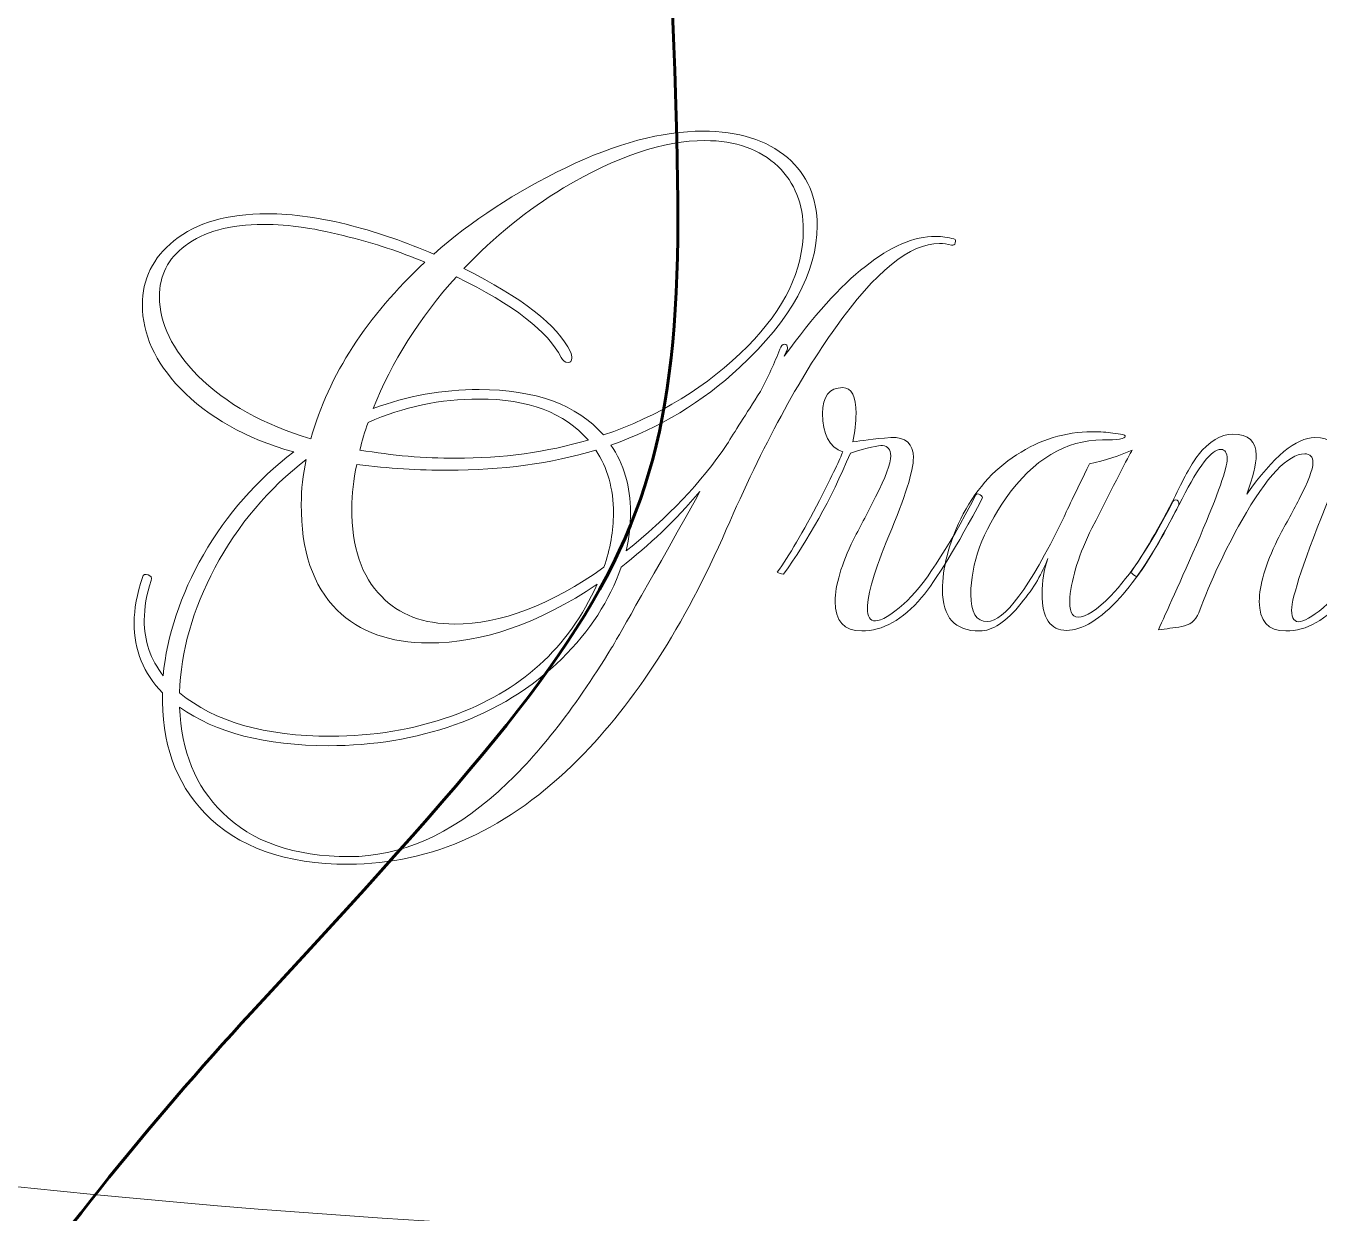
# Model space of a CAD drawing. Header units: centimetres. Extents: x -9.9 to 9.9, y -7.9 to 8.2.
# Drawn here: x 1.806 to 2.558, y 0.687 to 1.378 of the extents above; entities that cross this region are included whole.
import ezdxf

# ---------------------------------------------------------------- set-up
doc = ezdxf.new("R2010")
doc.units = ezdxf.units.CM
doc.header["$MEASUREMENT"] = 0
doc.layers.add('Layer 1', color=7, linetype='Continuous')

msp = doc.modelspace()

# ---------------------------------------------------------------- linework, layer by layer
at = {"layer": 'Layer 1', "color": 56, "lineweight": 60}
msp.add_open_spline([(1.87322, 3.56375), (1.88541, 3.56375), (1.99255, 3.38833), (2.11127, 3.17382), (2.11127, 3.17382), (2.2953, 2.84129), (2.32685, 2.73251), (2.32564, 2.43693), (2.32564, 2.43693), (2.32486, 2.24625), (2.28782, 2.02533), (2.24338, 1.94588), (2.24338, 1.94588), (2.19125, 1.85267), (2.16846, 1.67456), (2.17919, 1.44346), (2.17919, 1.44346), (2.19563, 1.08936), (2.1934, 1.08212), (1.93678, 0.8039), (1.93678, 0.8039), (1.69943, 0.54657), (1.4927, 0.17868), (1.07743, -0.72549), (1.07743, -0.72549), (0.94402, -1.01595), (0.69975, -1.30007), (0.59697, -1.28479), (0.59697, -1.28479), (0.57769, -1.28192), (0.47374, -1.25366), (0.36577, -1.22222), (0.36577, -1.22222), (0.2578, -1.19079), (0.1102, -1.17662), (0.03799, -1.19062), (0.03799, -1.19062), (-0.14598, -1.22628), (-0.12947, -1.1047), (0.08286, -0.85946), (0.08286, -0.85946), (0.18525, -0.7412), (0.34876, -0.63174), (0.47296, -0.59782), (0.47296, -0.59782), (0.74214, -0.52431), (0.85149, -0.40145), (0.98146, -0.02714), (0.98146, -0.02714), (1.03828, 0.13648), (1.10213, 0.28798), (1.12292, 0.30907), (1.12292, 0.30907), (1.14371, 0.33016), (1.16031, 0.38639), (1.16031, 0.4342), (1.16031, 0.4342), (1.16031, 0.48201), (1.20343, 0.56906), (1.25565, 0.62759), (1.25565, 0.62759), (1.3607, 0.7453), (1.41082, 1.02131), (1.32732, 1.02131), (1.32732, 1.02131), (1.29812, 1.02131), (1.27435, 0.99389), (1.27435, 0.96064), (1.27435, 0.96064), (1.27435, 0.90002), (0.96393, 0.18349), (0.77644, -0.1883), (0.77644, -0.1883), (0.68181, -0.37595), (0.40251, -0.54028), (0.32028, -0.45689), (0.32028, -0.45689), (0.25974, -0.3955), (0.30779, 0.10509), (0.39444, 0.31539), (0.39444, 0.31539), (0.49686, 0.56399), (0.50118, 0.68024), (0.40254, 0.52837), (0.40254, 0.52837), (0.30725, 0.38166), (0.13578, -0.1897), (0.13271, -0.3703), (0.13271, -0.3703), (0.12988, -0.53659), (-0.24986, -1.00138), (-0.28294, -0.87904), (-0.28294, -0.87904), (-0.37071, -0.55446), (-0.46592, -0.3171), (-0.55464, -0.20156), (-0.55464, -0.20156), (-0.64772, -0.08034), (-0.64977, -0.05251), (-0.57458, 0.06387), (-0.57458, 0.06387), (-0.48308, 0.20549), (-0.11413, 0.48757), (0.17634, 0.63834), (0.17634, 0.63834), (0.46158, 0.78639), (0.93209, 1.39352), (0.93474, 1.61664), (0.93474, 1.61664), (0.93644, 1.75912), (0.97761, 1.82772), (1.11484, 1.91683), (1.11484, 1.91683), (1.3307, 2.057), (1.50037, 2.38723), (1.70062, 3.05818), (1.70062, 3.05818), (1.78361, 3.33625), (1.86104, 3.56376), (1.87324, 3.56376), (1.87324, 3.56376), (1.87324, 3.56376), (1.87322, 3.56375), (1.87322, 3.56375)], degree=3, knots=[0, 0, 0, 0, 0.03125, 0.03125, 0.03125, 0.03125, 0.0625, 0.0625, 0.0625, 0.0625, 0.09375, 0.09375, 0.09375, 0.09375, 0.125, 0.125, 0.125, 0.125, 0.15625, 0.15625, 0.15625, 0.15625, 0.1875, 0.1875, 0.1875, 0.1875, 0.21875, 0.21875, 0.21875, 0.21875, 0.25, 0.25, 0.25, 0.25, 0.28125, 0.28125, 0.28125, 0.28125, 0.3125, 0.3125, 0.3125, 0.3125, 0.34375, 0.34375, 0.34375, 0.34375, 0.375, 0.375, 0.375, 0.375, 0.40625, 0.40625, 0.40625, 0.40625, 0.4375, 0.4375, 0.4375, 0.4375, 0.46875, 0.46875, 0.46875, 0.46875, 0.5, 0.5, 0.5, 0.5, 0.53125, 0.53125, 0.53125, 0.53125, 0.5625, 0.5625, 0.5625, 0.5625, 0.59375, 0.59375, 0.59375, 0.59375, 0.625, 0.625, 0.625, 0.625, 0.65625, 0.65625, 0.65625, 0.65625, 0.6875, 0.6875, 0.6875, 0.6875, 0.71875, 0.71875, 0.71875, 0.71875, 0.75, 0.75, 0.75, 0.75, 0.78125, 0.78125, 0.78125, 0.78125, 0.8125, 0.8125, 0.8125, 0.8125, 0.84375, 0.84375, 0.84375, 0.84375, 0.875, 0.875, 0.875, 0.875, 0.90625, 0.90625, 0.90625, 0.90625, 0.9375, 0.9375, 0.9375, 0.9375, 1, 1, 1, 1], dxfattribs=at)
at = {"layer": 'Layer 1', "color": 43, "lineweight": 5}
msp.add_open_spline([(8.91723, 2.06782), (7.47978, 2.50613), (3.42032, 1.60134), (1.5413, 2.06782), (1.5413, 2.06782), (1.5413, 2.06782), (1.5413, 0.73971), (1.5413, 0.73971), (1.5413, 0.73971), (3.29045, 0.42274), (7.20434, 1.30338), (8.91723, 0.73971), (8.91723, 0.73971), (8.91723, 0.73971), (8.24697, 1.40997), (8.24697, 1.40997), (8.24697, 1.40997), (8.24697, 1.40997), (8.91723, 2.06782), (8.91723, 2.06782)], degree=3, knots=[0, 0, 0, 0, 0.166667, 0.166667, 0.166667, 0.166667, 0.333333, 0.333333, 0.333333, 0.333333, 0.5, 0.5, 0.5, 0.5, 0.666667, 0.666667, 0.666667, 0.666667, 1, 1, 1, 1], dxfattribs=at)
at = {"layer": 'Layer 1', "lineweight": 5}
for points, knots in [([(2.2135, 1.1347), (2.2179, 1.1418), (2.22438, 1.15207), (2.23294, 1.16552), (2.23294, 1.16552), (2.23734, 1.17383), (2.24113, 1.18202), (2.24431, 1.19009), (2.24431, 1.19009), (2.24504, 1.19205), (2.2459, 1.19303), (2.24687, 1.19303), (2.24687, 1.19303), (2.24809, 1.19303), (2.24871, 1.19229), (2.24871, 1.19082), (2.24871, 1.19082), (2.24871, 1.19009), (2.24846, 1.18935), (2.24797, 1.18861), (2.24797, 1.18861), (2.24797, 1.18861), (2.24687, 1.18605), (2.24687, 1.18605), (2.24687, 1.18605), (2.28037, 1.23251), (2.30971, 1.25574), (2.3349, 1.25574), (2.3349, 1.25574), (2.33857, 1.25574), (2.34212, 1.25525), (2.34555, 1.25427), (2.34555, 1.25427), (2.34653, 1.25402), (2.34677, 1.25329), (2.34628, 1.25206), (2.34628, 1.25206), (2.34603, 1.25084), (2.3453, 1.25035), (2.34407, 1.25059), (2.34407, 1.25059), (2.34188, 1.25132), (2.33955, 1.25169), (2.33711, 1.25169), (2.33711, 1.25169), (2.31999, 1.25169), (2.29982, 1.23531), (2.27658, 1.20255), (2.27658, 1.20255), (2.25555, 1.1732), (2.2344, 1.13407), (2.21312, 1.08517), (2.21312, 1.08517), (2.18866, 1.02917), (2.16006, 0.98466), (2.1273, 0.95165), (2.1273, 0.95165), (2.0867, 0.91081), (2.04207, 0.8904), (1.99341, 0.8904), (1.99341, 0.8904), (1.95673, 0.8904), (1.92885, 0.9003), (1.90978, 0.92011), (1.90978, 0.92011), (1.89266, 0.93796), (1.88447, 0.96132), (1.88521, 0.99017), (1.88521, 0.99017), (1.8742, 1.00142), (1.8687, 1.01499), (1.8687, 1.03088), (1.8687, 1.03088), (1.8687, 1.03895), (1.87029, 1.04775), (1.87347, 1.05729), (1.87347, 1.05729), (1.87396, 1.05901), (1.87506, 1.0595), (1.87677, 1.05877), (1.87677, 1.05877), (1.87848, 1.05828), (1.87909, 1.05718), (1.87861, 1.05547), (1.87861, 1.05547), (1.87592, 1.0474), (1.87457, 1.03969), (1.87457, 1.03235), (1.87457, 1.03235), (1.87457, 1.02037), (1.87824, 1.00962), (1.88557, 1.00008), (1.88557, 1.00008), (1.88777, 1.02355), (1.8956, 1.04702), (1.90905, 1.0705), (1.90905, 1.0705), (1.9225, 1.09398), (1.93998, 1.11391), (1.9615, 1.13029), (1.9615, 1.13029), (1.93363, 1.13812), (1.91162, 1.15047), (1.89548, 1.16734), (1.89548, 1.16734), (1.88081, 1.18274), (1.87347, 1.19888), (1.87347, 1.21575), (1.87347, 1.21575), (1.87347, 1.23091), (1.87959, 1.24339), (1.89182, 1.25317), (1.89182, 1.25317), (1.90502, 1.26368), (1.92311, 1.26894), (1.9461, 1.26894), (1.9461, 1.26894), (1.96102, 1.26894), (1.9774, 1.26662), (1.99525, 1.26197), (1.99525, 1.26197), (2.01115, 1.25781), (2.02704, 1.25231), (2.04294, 1.24546), (2.04294, 1.24546), (2.06495, 1.26478), (2.09056, 1.28153), (2.11979, 1.29572), (2.11979, 1.29572), (2.14901, 1.3099), (2.17561, 1.31699), (2.19957, 1.31699), (2.19957, 1.31699), (2.22011, 1.31699), (2.23649, 1.31186), (2.24872, 1.30159), (2.24872, 1.30159), (2.26021, 1.29156), (2.26596, 1.27835), (2.26596, 1.26197), (2.26596, 1.26197), (2.26596, 1.23483), (2.25092, 1.20732), (2.22084, 1.17944), (2.22084, 1.17944), (2.19932, 1.15939), (2.17438, 1.14435), (2.14602, 1.13433), (2.14602, 1.13433), (2.1536, 1.12332), (2.15739, 1.11024), (2.15739, 1.09508), (2.15739, 1.09508), (2.15739, 1.08774), (2.15653, 1.08029), (2.15482, 1.0727), (2.15482, 1.0727), (2.17903, 1.09201), (2.19859, 1.11267), (2.21351, 1.13468), (2.21351, 1.13468), (2.21351, 1.13468), (2.2135, 1.1347), (2.2135, 1.1347)], [0, 0, 0, 0, 0.02381, 0.02381, 0.02381, 0.02381, 0.047619, 0.047619, 0.047619, 0.047619, 0.071429, 0.071429, 0.071429, 0.071429, 0.095238, 0.095238, 0.095238, 0.095238, 0.119048, 0.119048, 0.119048, 0.119048, 0.142857, 0.142857, 0.142857, 0.142857, 0.166667, 0.166667, 0.166667, 0.166667, 0.190476, 0.190476, 0.190476, 0.190476, 0.214286, 0.214286, 0.214286, 0.214286, 0.238095, 0.238095, 0.238095, 0.238095, 0.261905, 0.261905, 0.261905, 0.261905, 0.285714, 0.285714, 0.285714, 0.285714, 0.309524, 0.309524, 0.309524, 0.309524, 0.333333, 0.333333, 0.333333, 0.333333, 0.357143, 0.357143, 0.357143, 0.357143, 0.380952, 0.380952, 0.380952, 0.380952, 0.404762, 0.404762, 0.404762, 0.404762, 0.428571, 0.428571, 0.428571, 0.428571, 0.452381, 0.452381, 0.452381, 0.452381, 0.47619, 0.47619, 0.47619, 0.47619, 0.5, 0.5, 0.5, 0.5, 0.52381, 0.52381, 0.52381, 0.52381, 0.547619, 0.547619, 0.547619, 0.547619, 0.571429, 0.571429, 0.571429, 0.571429, 0.595238, 0.595238, 0.595238, 0.595238, 0.619048, 0.619048, 0.619048, 0.619048, 0.642857, 0.642857, 0.642857, 0.642857, 0.666667, 0.666667, 0.666667, 0.666667, 0.690476, 0.690476, 0.690476, 0.690476, 0.714286, 0.714286, 0.714286, 0.714286, 0.738095, 0.738095, 0.738095, 0.738095, 0.761905, 0.761905, 0.761905, 0.761905, 0.785714, 0.785714, 0.785714, 0.785714, 0.809524, 0.809524, 0.809524, 0.809524, 0.833333, 0.833333, 0.833333, 0.833333, 0.857143, 0.857143, 0.857143, 0.857143, 0.880952, 0.880952, 0.880952, 0.880952, 0.904762, 0.904762, 0.904762, 0.904762, 0.928571, 0.928571, 0.928571, 0.928571, 0.952381, 0.952381, 0.952381, 0.952381, 1, 1, 1, 1]), ([(2.00772, 1.15561), (2.02753, 1.16295), (2.04807, 1.16661), (2.06934, 1.16661), (2.06934, 1.16661), (2.10211, 1.16661), (2.1262, 1.15781), (2.14161, 1.1402), (2.14161, 1.1402), (2.17389, 1.15096), (2.20188, 1.1682), (2.2256, 1.19192), (2.2256, 1.19192), (2.24712, 1.21369), (2.25788, 1.23619), (2.25788, 1.25942), (2.25788, 1.25942), (2.25788, 1.27458), (2.25299, 1.28692), (2.2432, 1.29646), (2.2432, 1.29646), (2.23268, 1.30649), (2.2185, 1.3115), (2.20065, 1.3115), (2.20065, 1.3115), (2.17669, 1.3115), (2.1493, 1.30233), (2.11849, 1.28399), (2.11849, 1.28399), (2.09746, 1.27127), (2.07814, 1.25562), (2.06054, 1.23704), (2.06054, 1.23704), (2.09429, 1.22017), (2.11495, 1.20403), (2.12253, 1.18861), (2.12253, 1.18861), (2.12301, 1.18715), (2.12326, 1.18593), (2.12326, 1.18495), (2.12326, 1.18495), (2.12326, 1.18323), (2.12253, 1.18238), (2.12107, 1.18238), (2.12107, 1.18238), (2.11935, 1.18238), (2.11801, 1.18336), (2.11703, 1.18531), (2.11703, 1.18531), (2.10969, 1.20023), (2.0894, 1.21588), (2.05615, 1.23227), (2.05615, 1.23227), (2.03463, 1.20831), (2.01849, 1.18275), (2.00772, 1.1556), (2.00772, 1.1556), (2.00772, 1.1556), (2.00772, 1.15561), (2.00772, 1.15561)], [0, 0, 0, 0, 0.0625, 0.0625, 0.0625, 0.0625, 0.125, 0.125, 0.125, 0.125, 0.1875, 0.1875, 0.1875, 0.1875, 0.25, 0.25, 0.25, 0.25, 0.3125, 0.3125, 0.3125, 0.3125, 0.375, 0.375, 0.375, 0.375, 0.4375, 0.4375, 0.4375, 0.4375, 0.5, 0.5, 0.5, 0.5, 0.5625, 0.5625, 0.5625, 0.5625, 0.625, 0.625, 0.625, 0.625, 0.6875, 0.6875, 0.6875, 0.6875, 0.75, 0.75, 0.75, 0.75, 0.8125, 0.8125, 0.8125, 0.8125, 0.875, 0.875, 0.875, 0.875, 1, 1, 1, 1]), ([(2.0378, 1.24071), (2.02313, 1.24683), (2.00846, 1.25172), (1.99379, 1.25539), (1.99379, 1.25539), (1.97521, 1.26029), (1.95858, 1.26273), (1.94391, 1.26273), (1.94391, 1.26273), (1.92434, 1.26273), (1.90918, 1.25857), (1.89842, 1.25025), (1.89842, 1.25025), (1.8884, 1.24291), (1.88339, 1.23301), (1.88339, 1.22054), (1.88339, 1.22054), (1.88339, 1.20514), (1.89085, 1.18985), (1.90577, 1.17469), (1.90577, 1.17469), (1.92215, 1.15831), (1.94403, 1.14608), (1.97142, 1.13801), (1.97142, 1.13801), (1.98193, 1.17518), (2.00407, 1.20942), (2.03781, 1.24071), (2.03781, 1.24071), (2.03781, 1.24071), (2.0378, 1.24071), (2.0378, 1.24071)], [0, 0, 0, 0, 0.111111, 0.111111, 0.111111, 0.111111, 0.222222, 0.222222, 0.222222, 0.222222, 0.333333, 0.333333, 0.333333, 0.333333, 0.444444, 0.444444, 0.444444, 0.444444, 0.555556, 0.555556, 0.555556, 0.555556, 0.666667, 0.666667, 0.666667, 0.666667, 0.777778, 0.777778, 0.777778, 0.777778, 1, 1, 1, 1]), ([(2.36191, 1.10316), (2.34699, 1.07504), (2.33526, 1.05585), (2.32671, 1.04558), (2.32671, 1.04558), (2.3157, 1.03262), (2.30409, 1.02614), (2.29186, 1.02614), (2.29186, 1.02614), (2.28158, 1.02614), (2.27645, 1.03189), (2.27645, 1.04338), (2.27645, 1.04338), (2.27645, 1.05267), (2.28, 1.06466), (2.2871, 1.07933), (2.2871, 1.07933), (2.2915, 1.08764), (2.29578, 1.09596), (2.29994, 1.10427), (2.29994, 1.10427), (2.30581, 1.11552), (2.30874, 1.12346), (2.30874, 1.12811), (2.30874, 1.12811), (2.30874, 1.13177), (2.30715, 1.13373), (2.30397, 1.13398), (2.30397, 1.13398), (2.30177, 1.13423), (2.29553, 1.13276), (2.28526, 1.12958), (2.28526, 1.12958), (2.27377, 1.10243), (2.2608, 1.07895), (2.24637, 1.05915), (2.24637, 1.05915), (2.24491, 1.0594), (2.24369, 1.05977), (2.24271, 1.06026), (2.24271, 1.06026), (2.24955, 1.0698), (2.25774, 1.08373), (2.26728, 1.10207), (2.26728, 1.10207), (2.27486, 1.11699), (2.27939, 1.1264), (2.28086, 1.13031), (2.28086, 1.13031), (2.27303, 1.13324), (2.26912, 1.1407), (2.26912, 1.15269), (2.26912, 1.15269), (2.26912, 1.16272), (2.27303, 1.16773), (2.28086, 1.16773), (2.28086, 1.16773), (2.28599, 1.16773), (2.28856, 1.16271), (2.28856, 1.15269), (2.28856, 1.15269), (2.28856, 1.14756), (2.28795, 1.14206), (2.28672, 1.13619), (2.28672, 1.13619), (2.29136, 1.13692), (2.2987, 1.13778), (2.30873, 1.13875), (2.30873, 1.13875), (2.31754, 1.139), (2.32194, 1.13508), (2.32194, 1.12701), (2.32194, 1.12701), (2.32194, 1.11919), (2.31717, 1.10403), (2.30763, 1.08153), (2.30763, 1.08153), (2.29932, 1.06148), (2.29516, 1.04742), (2.29516, 1.03935), (2.29516, 1.03935), (2.29516, 1.03445), (2.29675, 1.03201), (2.29993, 1.03201), (2.29993, 1.03201), (2.30335, 1.03201), (2.30885, 1.03531), (2.31643, 1.04192), (2.31643, 1.04192), (2.32744, 1.0517), (2.34138, 1.07286), (2.35825, 1.10538), (2.35825, 1.10538), (2.35873, 1.10611), (2.35959, 1.10611), (2.36081, 1.10538), (2.36081, 1.10538), (2.36203, 1.10465), (2.3624, 1.10391), (2.36191, 1.10317), (2.36191, 1.10317), (2.36191, 1.10317), (2.36191, 1.10316), (2.36191, 1.10316)], [0, 0, 0, 0, 0.037037, 0.037037, 0.037037, 0.037037, 0.074074, 0.074074, 0.074074, 0.074074, 0.111111, 0.111111, 0.111111, 0.111111, 0.148148, 0.148148, 0.148148, 0.148148, 0.185185, 0.185185, 0.185185, 0.185185, 0.222222, 0.222222, 0.222222, 0.222222, 0.259259, 0.259259, 0.259259, 0.259259, 0.296296, 0.296296, 0.296296, 0.296296, 0.333333, 0.333333, 0.333333, 0.333333, 0.37037, 0.37037, 0.37037, 0.37037, 0.407407, 0.407407, 0.407407, 0.407407, 0.444444, 0.444444, 0.444444, 0.444444, 0.481481, 0.481481, 0.481481, 0.481481, 0.518519, 0.518519, 0.518519, 0.518519, 0.555556, 0.555556, 0.555556, 0.555556, 0.592593, 0.592593, 0.592593, 0.592593, 0.62963, 0.62963, 0.62963, 0.62963, 0.666667, 0.666667, 0.666667, 0.666667, 0.703704, 0.703704, 0.703704, 0.703704, 0.740741, 0.740741, 0.740741, 0.740741, 0.777778, 0.777778, 0.777778, 0.777778, 0.814815, 0.814815, 0.814815, 0.814815, 0.851852, 0.851852, 0.851852, 0.851852, 0.888889, 0.888889, 0.888889, 0.888889, 0.925926, 0.925926, 0.925926, 0.925926, 1, 1, 1, 1]), ([(2.1328, 1.13727), (2.11911, 1.15317), (2.09795, 1.16111), (2.06934, 1.16111), (2.06934, 1.16111), (2.04685, 1.16111), (2.02533, 1.15658), (2.00478, 1.14753), (2.00478, 1.14753), (2.00282, 1.14215), (2.00124, 1.13677), (2.00001, 1.1314), (2.00001, 1.1314), (2.01884, 1.12822), (2.03742, 1.12663), (2.05577, 1.12663), (2.05577, 1.12663), (2.08316, 1.12663), (2.10883, 1.13017), (2.1328, 1.13726), (2.1328, 1.13726), (2.1328, 1.13726), (2.1328, 1.13727), (2.1328, 1.13727)], [0, 0, 0, 0, 0.142857, 0.142857, 0.142857, 0.142857, 0.285714, 0.285714, 0.285714, 0.285714, 0.428571, 0.428571, 0.428571, 0.428571, 0.571429, 0.571429, 0.571429, 0.571429, 0.714286, 0.714286, 0.714286, 0.714286, 1, 1, 1, 1]), ([(2.47641, 1.09949), (2.47592, 1.09851), (2.47469, 1.09619), (2.47274, 1.09252), (2.47274, 1.09252), (2.46149, 1.07124), (2.45134, 1.05559), (2.44229, 1.04557), (2.44229, 1.04557), (2.43055, 1.03285), (2.42016, 1.0265), (2.41111, 1.0265), (2.41111, 1.0265), (2.40157, 1.0265), (2.3968, 1.03359), (2.3968, 1.04777), (2.3968, 1.04777), (2.3968, 1.05487), (2.3979, 1.06171), (2.4001, 1.06831), (2.4001, 1.06831), (2.39717, 1.06), (2.39203, 1.05132), (2.3847, 1.04227), (2.3847, 1.04227), (2.37589, 1.03151), (2.36782, 1.02613), (2.36049, 1.02613), (2.36049, 1.02613), (2.34606, 1.02613), (2.33885, 1.03408), (2.33885, 1.04997), (2.33885, 1.04997), (2.33885, 1.06269), (2.34239, 1.0765), (2.34948, 1.09142), (2.34948, 1.09142), (2.3573, 1.10732), (2.36812, 1.11973), (2.38194, 1.12865), (2.38194, 1.12865), (2.39576, 1.13758), (2.41037, 1.14204), (2.42578, 1.14204), (2.42578, 1.14204), (2.43067, 1.14204), (2.4347, 1.14179), (2.43788, 1.1413), (2.43788, 1.1413), (2.44277, 1.14082), (2.44521, 1.1402), (2.44521, 1.13946), (2.44521, 1.13946), (2.44521, 1.138), (2.44081, 1.13727), (2.43201, 1.13727), (2.43201, 1.13727), (2.41049, 1.13727), (2.39178, 1.12602), (2.37588, 1.10352), (2.37588, 1.10352), (2.36219, 1.08396), (2.35534, 1.06526), (2.35534, 1.0474), (2.35534, 1.0474), (2.35534, 1.03689), (2.35852, 1.03163), (2.36488, 1.03163), (2.36488, 1.03163), (2.37491, 1.03163), (2.38946, 1.05119), (2.40853, 1.09032), (2.40853, 1.09032), (2.41098, 1.09569), (2.41624, 1.1067), (2.4243, 1.12333), (2.4243, 1.12333), (2.43335, 1.12529), (2.44167, 1.12798), (2.44925, 1.1314), (2.44925, 1.1314), (2.4468, 1.12724), (2.43898, 1.11208), (2.42578, 1.08591), (2.42578, 1.08591), (2.41844, 1.07124), (2.41416, 1.05779), (2.41294, 1.04557), (2.41294, 1.04557), (2.41245, 1.03799), (2.41404, 1.0342), (2.41771, 1.0342), (2.41771, 1.0342), (2.42235, 1.0342), (2.42871, 1.03836), (2.43678, 1.04667), (2.43678, 1.04667), (2.44803, 1.05816), (2.46013, 1.0765), (2.47309, 1.10169), (2.47309, 1.10169), (2.47333, 1.10218), (2.47369, 1.10243), (2.47419, 1.10243), (2.47419, 1.10243), (2.4759, 1.10243), (2.47663, 1.10145), (2.4764, 1.0995), (2.4764, 1.0995), (2.4764, 1.0995), (2.47641, 1.09949), (2.47641, 1.09949)], [0, 0, 0, 0, 0.034483, 0.034483, 0.034483, 0.034483, 0.068966, 0.068966, 0.068966, 0.068966, 0.103448, 0.103448, 0.103448, 0.103448, 0.137931, 0.137931, 0.137931, 0.137931, 0.172414, 0.172414, 0.172414, 0.172414, 0.206897, 0.206897, 0.206897, 0.206897, 0.241379, 0.241379, 0.241379, 0.241379, 0.275862, 0.275862, 0.275862, 0.275862, 0.310345, 0.310345, 0.310345, 0.310345, 0.344828, 0.344828, 0.344828, 0.344828, 0.37931, 0.37931, 0.37931, 0.37931, 0.413793, 0.413793, 0.413793, 0.413793, 0.448276, 0.448276, 0.448276, 0.448276, 0.482759, 0.482759, 0.482759, 0.482759, 0.517241, 0.517241, 0.517241, 0.517241, 0.551724, 0.551724, 0.551724, 0.551724, 0.586207, 0.586207, 0.586207, 0.586207, 0.62069, 0.62069, 0.62069, 0.62069, 0.655172, 0.655172, 0.655172, 0.655172, 0.689655, 0.689655, 0.689655, 0.689655, 0.724138, 0.724138, 0.724138, 0.724138, 0.758621, 0.758621, 0.758621, 0.758621, 0.793103, 0.793103, 0.793103, 0.793103, 0.827586, 0.827586, 0.827586, 0.827586, 0.862069, 0.862069, 0.862069, 0.862069, 0.896552, 0.896552, 0.896552, 0.896552, 0.931034, 0.931034, 0.931034, 0.931034, 1, 1, 1, 1]), ([(2.6086, 1.10316), (2.59247, 1.07406), (2.58048, 1.05487), (2.57266, 1.04558), (2.57266, 1.04558), (2.56215, 1.03262), (2.55078, 1.02614), (2.53855, 1.02614), (2.53855, 1.02614), (2.52827, 1.02614), (2.52314, 1.03189), (2.52314, 1.04338), (2.52314, 1.04338), (2.52314, 1.05267), (2.52669, 1.06466), (2.53379, 1.07933), (2.53379, 1.07933), (2.53795, 1.08715), (2.5421, 1.09498), (2.54626, 1.1028), (2.54626, 1.1028), (2.55164, 1.11307), (2.55433, 1.12016), (2.55433, 1.12407), (2.55433, 1.12407), (2.55433, 1.1275), (2.55274, 1.12921), (2.54956, 1.12921), (2.54956, 1.12921), (2.53978, 1.12921), (2.52755, 1.11625), (2.51288, 1.09033), (2.51288, 1.09033), (2.50334, 1.07346), (2.49503, 1.0556), (2.48794, 1.03677), (2.48794, 1.03677), (2.48598, 1.03213), (2.48267, 1.02944), (2.47803, 1.0287), (2.47803, 1.0287), (2.47338, 1.02797), (2.46886, 1.02735), (2.46446, 1.02687), (2.46446, 1.02687), (2.46886, 1.03641), (2.47693, 1.0545), (2.48867, 1.08115), (2.48867, 1.08115), (2.49918, 1.10585), (2.50444, 1.12089), (2.50444, 1.12627), (2.50444, 1.12627), (2.50444, 1.12993), (2.50322, 1.13177), (2.50078, 1.13177), (2.50078, 1.13177), (2.4954, 1.13177), (2.48788, 1.12217), (2.47822, 1.10298), (2.47822, 1.10298), (2.46856, 1.08379), (2.45982, 1.06869), (2.45199, 1.05768), (2.45199, 1.05768), (2.45053, 1.05842), (2.44931, 1.05928), (2.44833, 1.06025), (2.44833, 1.06025), (2.45615, 1.07125), (2.46483, 1.08616), (2.47437, 1.10499), (2.47437, 1.10499), (2.47975, 1.11624), (2.48415, 1.12407), (2.48758, 1.12846), (2.48758, 1.12846), (2.49394, 1.13653), (2.50066, 1.14057), (2.50775, 1.14057), (2.50775, 1.14057), (2.5168, 1.14057), (2.52133, 1.13653), (2.52133, 1.12846), (2.52133, 1.12846), (2.52133, 1.12309), (2.51949, 1.11551), (2.51582, 1.10573), (2.51582, 1.10573), (2.53147, 1.12774), (2.54467, 1.13874), (2.55544, 1.13874), (2.55544, 1.13874), (2.56473, 1.13874), (2.56938, 1.13422), (2.56938, 1.12517), (2.56938, 1.12517), (2.56938, 1.12003), (2.56779, 1.11355), (2.56461, 1.10573), (2.56461, 1.10573), (2.54945, 1.06807), (2.54187, 1.04558), (2.54188, 1.03824), (2.54188, 1.03824), (2.54188, 1.02821), (2.54885, 1.02943), (2.56278, 1.0419), (2.56278, 1.0419), (2.57379, 1.05144), (2.58785, 1.07259), (2.60497, 1.10536), (2.60497, 1.10536), (2.60545, 1.10634), (2.60619, 1.10634), (2.60716, 1.10536), (2.60716, 1.10536), (2.60838, 1.10463), (2.60887, 1.10389), (2.60863, 1.10315), (2.60863, 1.10315), (2.60863, 1.10315), (2.6086, 1.10316), (2.6086, 1.10316)], [0, 0, 0, 0, 0.03125, 0.03125, 0.03125, 0.03125, 0.0625, 0.0625, 0.0625, 0.0625, 0.09375, 0.09375, 0.09375, 0.09375, 0.125, 0.125, 0.125, 0.125, 0.15625, 0.15625, 0.15625, 0.15625, 0.1875, 0.1875, 0.1875, 0.1875, 0.21875, 0.21875, 0.21875, 0.21875, 0.25, 0.25, 0.25, 0.25, 0.28125, 0.28125, 0.28125, 0.28125, 0.3125, 0.3125, 0.3125, 0.3125, 0.34375, 0.34375, 0.34375, 0.34375, 0.375, 0.375, 0.375, 0.375, 0.40625, 0.40625, 0.40625, 0.40625, 0.4375, 0.4375, 0.4375, 0.4375, 0.46875, 0.46875, 0.46875, 0.46875, 0.5, 0.5, 0.5, 0.5, 0.53125, 0.53125, 0.53125, 0.53125, 0.5625, 0.5625, 0.5625, 0.5625, 0.59375, 0.59375, 0.59375, 0.59375, 0.625, 0.625, 0.625, 0.625, 0.65625, 0.65625, 0.65625, 0.65625, 0.6875, 0.6875, 0.6875, 0.6875, 0.71875, 0.71875, 0.71875, 0.71875, 0.75, 0.75, 0.75, 0.75, 0.78125, 0.78125, 0.78125, 0.78125, 0.8125, 0.8125, 0.8125, 0.8125, 0.84375, 0.84375, 0.84375, 0.84375, 0.875, 0.875, 0.875, 0.875, 0.90625, 0.90625, 0.90625, 0.90625, 0.9375, 0.9375, 0.9375, 0.9375, 1, 1, 1, 1]), ([(2.14197, 1.06318), (2.14564, 1.07394), (2.14748, 1.08446), (2.14748, 1.09472), (2.14748, 1.09472), (2.14748, 1.1089), (2.14405, 1.12113), (2.1372, 1.1314), (2.1372, 1.1314), (2.11128, 1.12357), (2.08267, 1.11966), (2.05138, 1.11966), (2.05138, 1.11966), (2.03451, 1.11966), (2.01678, 1.12076), (1.99819, 1.12296), (1.99819, 1.12296), (1.99623, 1.11415), (1.99526, 1.10572), (1.99526, 1.09765), (1.99526, 1.09765), (1.99526, 1.0749), (2.00101, 1.05778), (2.0125, 1.04629), (2.0125, 1.04629), (2.02277, 1.03554), (2.03695, 1.03016), (2.05505, 1.03016), (2.05505, 1.03016), (2.08195, 1.03016), (2.11093, 1.04116), (2.14198, 1.06317), (2.14198, 1.06317), (2.14198, 1.06317), (2.14197, 1.06318), (2.14197, 1.06318)], [0, 0, 0, 0, 0.1, 0.1, 0.1, 0.1, 0.2, 0.2, 0.2, 0.2, 0.3, 0.3, 0.3, 0.3, 0.4, 0.4, 0.4, 0.4, 0.5, 0.5, 0.5, 0.5, 0.6, 0.6, 0.6, 0.6, 0.7, 0.7, 0.7, 0.7, 0.8, 0.8, 0.8, 0.8, 1, 1, 1, 1]), ([(1.89511, 0.99019), (1.91541, 0.97332), (1.94476, 0.96488), (1.98315, 0.96488), (1.98315, 0.96488), (2.00784, 0.96488), (2.03119, 0.96879), (2.0532, 0.97661), (2.0532, 0.97661), (2.0933, 0.9908), (2.12155, 1.01635), (2.13794, 1.05328), (2.13794, 1.05328), (2.10419, 1.03054), (2.07155, 1.01917), (2.04, 1.01917), (2.04, 1.01917), (2.0175, 1.01917), (1.99977, 1.02553), (1.98681, 1.03824), (1.98681, 1.03824), (1.97263, 1.05242), (1.96566, 1.07296), (1.96591, 1.09986), (1.96591, 1.09986), (1.96591, 1.10841), (1.96689, 1.11709), (1.96884, 1.1259), (1.96884, 1.1259), (1.94683, 1.10903), (1.9291, 1.088), (1.91565, 1.06281), (1.91565, 1.06281), (1.90269, 1.0386), (1.89585, 1.01439), (1.89511, 0.99018), (1.89511, 0.99018), (1.89511, 0.99018), (1.89511, 0.99019), (1.89511, 0.99019)], [0, 0, 0, 0, 0.090909, 0.090909, 0.090909, 0.090909, 0.181818, 0.181818, 0.181818, 0.181818, 0.272727, 0.272727, 0.272727, 0.272727, 0.363636, 0.363636, 0.363636, 0.363636, 0.454545, 0.454545, 0.454545, 0.454545, 0.545455, 0.545455, 0.545455, 0.545455, 0.636364, 0.636364, 0.636364, 0.636364, 0.727273, 0.727273, 0.727273, 0.727273, 0.818182, 0.818182, 0.818182, 0.818182, 1, 1, 1, 1]), ([(2.19517, 1.10243), (2.19517, 1.10243), (2.19773, 1.1072), (2.19773, 1.1072), (2.19773, 1.1072), (2.18354, 1.09057), (2.16826, 1.0759), (2.15188, 1.06319), (2.15188, 1.06319), (2.14528, 1.04387), (2.13378, 1.02614), (2.1174, 1.01), (2.1174, 1.01), (2.10003, 0.99289), (2.07925, 0.98005), (2.05504, 0.97149), (2.05504, 0.97149), (2.0323, 0.96342), (2.00785, 0.95938), (1.98169, 0.95938), (1.98169, 0.95938), (1.945, 0.95938), (1.91615, 0.96684), (1.89512, 0.98176), (1.89512, 0.98176), (1.8961, 0.95609), (1.90442, 0.93567), (1.92007, 0.92051), (1.92007, 0.92051), (1.93718, 0.90339), (1.96176, 0.89483), (1.99379, 0.89483), (1.99379, 0.89483), (2.02363, 0.89483), (2.05248, 0.90742), (2.08035, 0.93261), (2.08035, 0.93261), (2.10212, 0.95193), (2.12413, 0.97981), (2.14638, 1.01624), (2.14638, 1.01624), (2.14907, 1.02064), (2.16533, 1.04938), (2.19516, 1.10244), (2.19516, 1.10244), (2.19516, 1.10244), (2.19517, 1.10243), (2.19517, 1.10243)], [0, 0, 0, 0, 0.076923, 0.076923, 0.076923, 0.076923, 0.153846, 0.153846, 0.153846, 0.153846, 0.230769, 0.230769, 0.230769, 0.230769, 0.307692, 0.307692, 0.307692, 0.307692, 0.384615, 0.384615, 0.384615, 0.384615, 0.461538, 0.461538, 0.461538, 0.461538, 0.538462, 0.538462, 0.538462, 0.538462, 0.615385, 0.615385, 0.615385, 0.615385, 0.692308, 0.692308, 0.692308, 0.692308, 0.769231, 0.769231, 0.769231, 0.769231, 0.846154, 0.846154, 0.846154, 0.846154, 1, 1, 1, 1])]:
    msp.add_open_spline(points, degree=3, knots=knots, dxfattribs=at)

doc.saveas('drawing.dxf')
